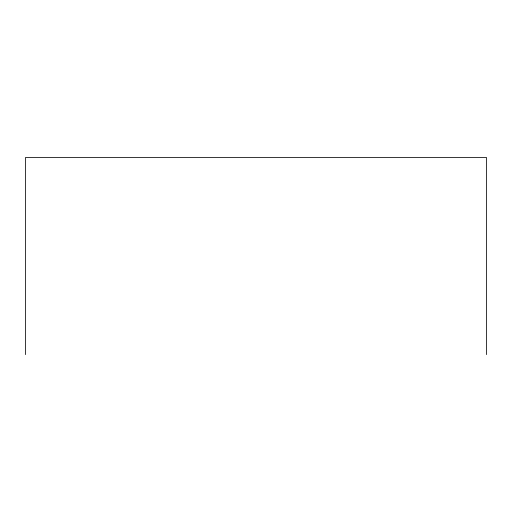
<?xml version="1.0" encoding="UTF-8"?>
<svg xmlns="http://www.w3.org/2000/svg" width="512" height="512" viewBox="0 0 512 512"><rect width="100%" height="100%" fill="white"/><g stroke="black" fill="none" stroke-linecap="round" stroke-linejoin="round"><path stroke-width="0.77" d="M486.4 354.598L486.4 157.402L25.6 157.402L25.6 354.598"/></g></svg>
